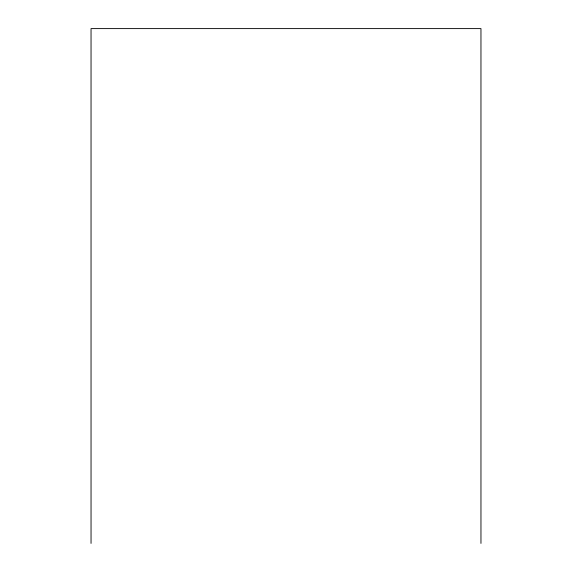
<?xml version="1.0" encoding="UTF-8"?>
<svg xmlns="http://www.w3.org/2000/svg" width="572" height="572" viewBox="0 0 572 572"><rect width="100%" height="100%" fill="white"/><g stroke="black" fill="none" stroke-linecap="round" stroke-linejoin="round"><path stroke-width="0.86" d="M480.959 543.4L480.959 28.6L91.041 28.6L91.041 543.4"/></g></svg>
